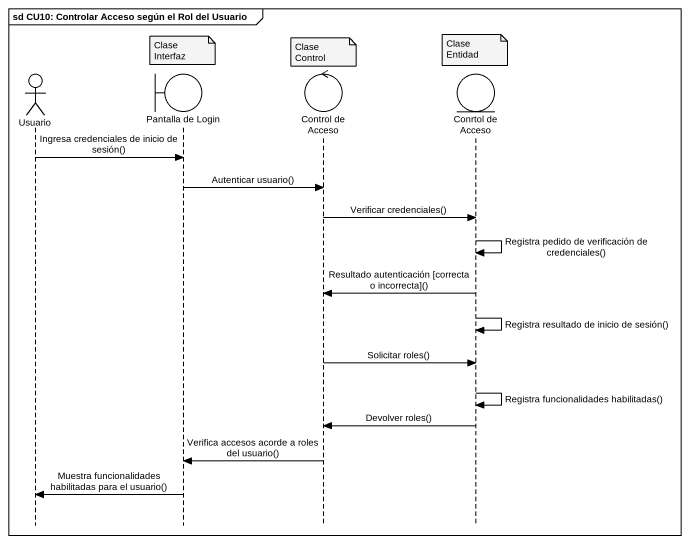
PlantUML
@startuml
mainframe sd CU10: Controlar Acceso según el Rol del Usuario
hide footbox
actor Usuario
boundary "Pantalla de Login" as Pantalla_de_Login
control "Control de Acceso" as Control_de_Acceso
entity "Conrtol de Acceso" as Conrtol_de_Acceso

note over Conrtol_de_Acceso : Clase Entidad
note over Pantalla_de_Login : Clase Interfaz
note over Control_de_Acceso : Clase Control
Usuario -> Pantalla_de_Login : Ingresa credenciales de inicio de sesión()
Pantalla_de_Login -> Control_de_Acceso : Autenticar usuario()
Control_de_Acceso -> Conrtol_de_Acceso : Verificar credenciales()
Conrtol_de_Acceso -> Conrtol_de_Acceso : Registra pedido de verificación de credenciales()
Conrtol_de_Acceso -> Control_de_Acceso : Resultado autenticación [correcta o incorrecta]()
Conrtol_de_Acceso -> Conrtol_de_Acceso : Registra resultado de inicio de sesión()
Control_de_Acceso -> Conrtol_de_Acceso : Solicitar roles()
Conrtol_de_Acceso -> Conrtol_de_Acceso : Registra funcionalidades habilitadas()
Conrtol_de_Acceso -> Control_de_Acceso : Devolver roles()
Control_de_Acceso -> Pantalla_de_Login : Verifica accesos acorde a roles del usuario()
Pantalla_de_Login -> Usuario : Muestra funcionalidades habilitadas para el usuario()
@enduml
